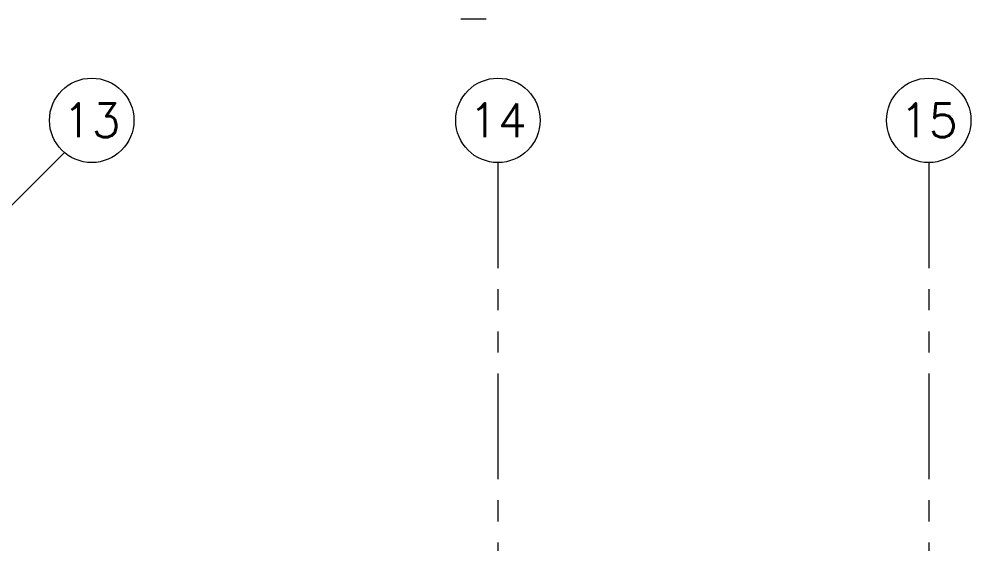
# Model space of a CAD drawing. Header units: millimetres. Extents: x -3 to 53, y -110 to 39.
# Drawn here: x 27.09 to 32.73, y 11.55 to 14.7 of the extents above; entities that cross this region are included whole.
import ezdxf
from ezdxf.enums import TextEntityAlignment as Align

# ---------------------------------------------------------------- set-up
doc = ezdxf.new("R2010")
doc.units = ezdxf.units.MM
doc.linetypes.add('PHANTOM', pattern=[63.5, 31.75, -6.35, 6.35, -6.35, 6.35, -6.35])
doc.linetypes.add('PHANTOM2', pattern=[1.25, 0.625, -0.125, 0.125, -0.125, 0.125, -0.125])
doc.layers.add('A-EJES', color=8, linetype='PHANTOM')
doc.styles.add('ROMANS', font='ROMANS.shx', dxfattribs={"oblique": 10})

# ---------------------------------------------------------------- blocks, each defined once
blk = doc.blocks.new('Ejes_Torre C')
at = {"color": 8, "lineweight": 0}
blk.add_line((27, 16.35), (27.3591, 16.7091), dxfattribs=at)
at = {"layer": 'A-EJES', "color": 8, "linetype": 'PHANTOM2', "lineweight": 0}
for points in [[(29.925, 16.65), (29.925, 14.35)], [(32.475, 16.65), (32.475, 14.35)]]:
    blk.add_lwpolyline(points, dxfattribs=at)
at = {"layer": 'A-EJES', "color": 8, "linetype": 'Continuous', "lineweight": 0}
for centre in [(27.5204, 16.9), (29.925, 16.9), (32.475, 16.9)]:
    blk.add_circle(centre, 0.25, dxfattribs=at)
at = {"layer": 'A-EJES', "color": 8, "linetype": 'Continuous', "lineweight": 0, "style": 'ROMANS'}
for s, p in [('13', (27.5204, 16.9)), ('14', (29.925, 16.9)), ('15', (32.475, 16.9))]:
    blk.add_text(s, height=0.2, dxfattribs=at).set_placement(p, align=Align.MIDDLE_CENTER)
blk = doc.blocks.new('arq.')
at = {"color": 8, "lineweight": 0}
blk.add_line((131.0672, 16.5935, 0), (130.9172, 16.5935, 0), dxfattribs=at)
at = {"layer": 'A-EJES', "color": 8, "lineweight": 0}
blk.add_blockref('Ejes_Torre C', (101.2127, -0.9064), dxfattribs=at)

msp = doc.modelspace()

# ---------------------------------------------------------------- block references
at = {"color": 7}
msp.add_blockref('arq.', (-101.2125, -1.8936), dxfattribs=at)

doc.saveas('drawing.dxf')
